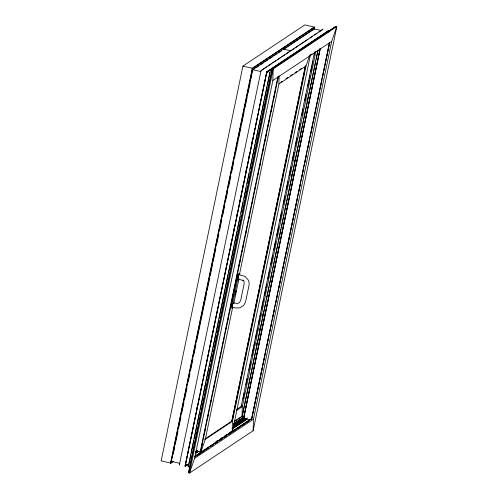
<?xml version="1.0" encoding="UTF-8"?>
<svg xmlns="http://www.w3.org/2000/svg" width="498" height="498" viewBox="0 0 498 498"><rect width="100%" height="100%" fill="white"/><g stroke="black" fill="none" stroke-linecap="round" stroke-linejoin="round"><path stroke-width="0.75" d="M230.86 308.05L237.496 275.269L237.863 274.217L238.897 273.526M232.149 432.258L232.448 421.271L306.027 65.973L309.744 55.284M243.074 280.019L243.908 280.691L238 279.017L238.779 275.257L239.47 274.796L245.01 276.421L248.763 280.586L249.181 284.458L245.595 301.769L243.79 305.38L239.992 307.82L235.523 307.982L232.161 307.21L232.94 303.444L233.624 303.002L237.963 303.45L239.638 302.373L240.752 300.145L244.169 283.623L243.914 281.27L243.074 280.212M239.812 274.572L239.831 273.744L238.803 274.429L238.436 275.487L231.794 308.268L232.827 307.583M242.016 416.988L242.302 406.661L315.875 51.369M252.231 70.112L252.287 68.257L314.219 27.06M243.864 418.32L236.089 423.817M233.637 424.153L243.889 417.33L320.258 48.287M322.866 29.519L323.015 29.096L261.077 70.616L266.872 66.763M329.508 42.448L251.565 419.104L329.495 42.791M253.127 430.764L253.445 419.21L331.693 41.359L336.829 26.593L273.178 68.929L189.483 473.1L253.127 430.764L336.829 26.593M185.138 466.402L266.891 71.631L185.138 466.402L187.715 464.684M269.848 73.642L269.885 72.322L272.468 70.604M272.244 68.712L188.543 472.882L272.244 68.712L335.895 26.382L294.044 54.537M189.483 473.1L194.612 458.341L272.86 80.489L273.178 68.929M239.513 274.217L278.899 84.019L279.123 75.957M314.12 29.432L314.593 27.147L304.851 24.9L242.924 66.091L161.171 460.862L170.907 463.115L173.447 461.422M252.287 68.257L170.534 463.028L171.194 461.129M242.924 66.091L252.66 68.344L170.907 463.115L252.66 68.344L314.593 27.147L314.008 28.834L252.623 69.664L260.859 71.569M173.254 454.195L174.518 448.107M175.308 444.297L177.985 431.349M178.776 427.545L180.986 416.882M181.77 413.072L183.98 402.415M184.77 398.605L186.974 387.942M188.238 381.854L189.975 373.475M190.759 369.665L192.969 359.008M193.759 355.199L195.963 344.535M196.754 340.732L197.382 337.681M197.7 336.162L199.437 327.784M199.748 326.258L200.383 323.214M200.694 321.689L203.377 308.748M203.694 307.222L206.371 294.274M207.162 290.471L209.372 279.808M210.156 275.998L212.366 265.341M213.156 261.531L215.833 248.583M216.624 244.779L218.834 234.116M219.624 230.306L221.828 219.649M222.618 215.839L224.828 205.176M226.086 199.088L227.823 190.709M228.613 186.899L230.817 176.242M231.607 172.433L233.817 161.769M234.602 157.966L235.237 154.915M235.548 153.396L237.285 145.018M237.602 143.492L238.231 140.448M238.548 138.923L241.225 125.982M241.542 124.456L244.225 111.508M245.01 107.705L247.22 97.042M248.01 93.232L250.214 82.575M251.004 78.765L252.611 69.994L254.54 68.712M261.089 70.286L179.336 465.057L179.479 464.634M187.429 453.722L187.746 452.196M190.423 439.267L190.74 437.748M193.417 424.813L193.728 423.294M196.411 410.364L197.04 407.32M230.748 244.543L231.066 243.018M233.743 230.088L234.054 228.57M236.737 215.634L237.048 214.115M239.725 201.186L240.042 199.661M242.719 186.731L243.036 185.212M245.713 172.277L246.342 169.239M248.707 157.829L249.336 154.785M251.702 143.374L252.33 140.33M185.505 463.862L199.686 395.4M200.003 393.881L202.68 380.951M202.991 379.426L205.674 366.497M205.985 364.972L208.662 352.042M208.979 350.517L211.656 337.588M211.974 336.069L218.118 306.401M218.429 304.876L221.112 291.946M221.423 290.427L224.1 277.492M224.417 275.973L227.094 263.037M227.412 261.518L252.461 140.567M252.772 139.048L254.982 128.397M255.767 124.593L257.97 113.942M258.761 110.139L261.438 97.203M261.755 95.684L264.432 82.755M264.749 81.23L266.48 72.864L274.23 67.709M269.885 72.322L188.132 467.093L188.524 465.966M190.927 454.755L188.717 465.406L185.349 464.628L184.907 465.891L186.196 465.032M191.238 453.236L193.915 440.3M194.232 438.782L196.909 425.846M197.227 424.327L199.903 411.398M200.221 409.873L202.898 396.943M203.209 395.418L205.892 382.489M206.203 380.97L208.886 368.034M209.197 366.516L209.826 363.472M210.144 361.953L211.874 353.58M212.192 352.061L212.82 349.017M213.138 347.498L215.815 334.563M216.132 333.044L218.809 320.108M219.12 318.589L225.264 288.921M225.582 287.402L228.258 274.466M228.576 272.948L231.253 260.018M231.57 258.493L234.247 245.564M234.564 244.039L237.241 231.109M237.552 229.59L240.235 216.655M241.02 212.851L243.223 202.2M244.014 198.397L246.217 187.746M247.008 183.943L249.212 173.298M250.002 169.494L252.206 158.843M252.517 157.318L255.2 144.389M255.511 142.87L258.194 129.934M258.506 128.416L261.182 115.48M261.5 113.961L264.177 101.026M264.494 99.507L267.171 86.577M267.488 85.052L269.692 74.401M283.144 48.947L283.443 47.528L283.816 47.615L283.499 49.128L290.994 50.852M200.053 452.676L277.903 76.779M200.706 451.113L201.018 449.594M201.335 448.069L202.443 442.734M204.174 434.356L205.437 428.261M207.174 419.882L208.438 413.788M210.642 403.125L211.432 399.315M213.642 388.645L214.906 382.551M216.636 374.172L217.9 368.078M220.11 357.415L220.9 353.605M223.104 342.941L223.895 339.132M226.104 328.468L226.895 324.659M227.679 320.849L228.314 317.799M229.578 311.704L229.889 310.186M230.68 306.376L237.303 274.379M239.04 266L240.304 259.906M242.04 251.527L243.298 245.433M245.508 234.763L246.771 228.669M248.508 220.29L249.766 214.196M251.976 203.533L252.766 199.723M254.976 189.059L255.76 185.25M257.97 174.586L258.761 170.777M259.551 166.967L260.18 163.917M261.444 157.822L261.761 156.304M262.546 152.494L263.181 149.444M264.438 143.349L265.229 139.54M265.546 138.014L266.175 134.97M267.438 128.876L268.229 125.066M268.54 123.541L269.175 120.497M270.906 112.118L272.169 106.024M273.906 97.645L275.17 91.545M277.374 80.881L278.164 77.072M200.433 452.763L278.432 76.101M232.578 307.696L205.319 439.311L200.856 452.147M235.255 294.76L236.046 290.957M238.249 280.306L238.567 278.787M233.823 303.487L238.866 279.135M231.794 421.115L232.448 421.271L205.319 439.311L204.666 439.161L231.794 421.115L305.374 65.823L306.027 65.973L278.899 84.019M231.931 421.184L305.423 66.29M232.062 421.246L233.799 412.879M235.056 406.791L236.793 398.425M238.05 392.337L239.781 383.97M241.044 377.889L242.775 369.516M244.512 361.15L245.769 355.068M247.5 346.695L248.763 340.613M250.494 332.247L251.758 326.159M252.542 322.355L253.171 319.311M253.488 317.792L254.752 311.704M255.536 307.901L256.165 304.857M256.482 303.338L257.74 297.25M258.53 293.447L259.159 290.402M259.95 286.599L260.734 282.796M261.525 278.992L262.153 275.954M262.938 272.151L263.728 268.347M264.046 266.822L265.148 261.5M265.932 257.696L266.723 253.893M267.034 252.368L268.142 247.045M268.926 243.242L269.717 239.438M270.028 237.919L271.13 232.591M271.92 228.787L274.124 218.136M275.388 212.055L277.118 203.682M278.382 197.6L280.113 189.234M281.37 183.146L283.107 174.779M284.364 168.691L286.101 160.325M287.358 154.237L289.089 145.87M290.826 137.504L292.083 131.416M293.82 123.05L295.077 116.962M296.808 108.595L298.072 102.513M299.802 94.141L301.066 88.059M301.85 84.255L302.479 81.211M303.27 77.408L304.06 73.604M232.442 431.467L310.447 54.811M236.668 409.4L241.175 406.399L314.593 51.867M243.024 398.923L244.281 392.835M246.012 384.468L247.276 378.387M249.006 370.014L250.743 361.648M252 355.566L253.731 347.193M254.048 345.674L254.677 342.63M255.468 338.827L256.725 332.745M257.043 331.22L257.671 328.176M258.462 324.372L259.719 318.29M260.037 316.765L260.666 313.721M261.45 309.918L262.714 303.836M263.025 302.311L263.66 299.273M264.444 295.47L265.708 289.382M266.019 287.863L266.654 284.819M267.912 278.731L268.696 274.927M269.013 273.408L269.642 270.364M270.906 264.276L272.636 255.91M273.9 249.828L275.631 241.455M276.888 235.373L278.625 227.007M279.882 220.919L281.619 212.553M283.35 204.18L285.08 195.814M286.344 189.732L288.074 181.359M289.338 175.277L291.069 166.911M292.332 160.823L294.063 152.456M295.32 146.368L297.057 138.002M298.788 129.636L300.051 123.548M301.782 115.181L303.039 109.093M304.776 100.727L306.033 94.639M307.77 86.272L309.028 80.19M309.345 78.665L309.974 75.621M310.758 71.818L312.022 65.736M312.333 64.211L312.968 61.173M314.226 55.085L314.543 53.566M241.542 406.816L241.854 405.297M256.638 344.112L256.956 342.587M259.639 329.632L259.956 328.114M262.633 315.159L262.95 313.64M266.106 298.402L266.424 296.876M269.101 283.928L269.418 282.403M291.504 175.75L291.822 174.232M294.505 161.277L294.816 159.752M300.973 130.046L301.284 128.521M303.967 115.573L304.284 114.048M306.967 101.094L307.596 98.05M317.911 50.142L242.028 416.565L234.272 421.725M242.153 416.963L266.106 301.296M266.424 299.771L269.101 286.836M269.418 285.317L272.095 272.375M272.412 270.856L275.089 257.92M275.406 256.395L278.083 243.46M278.401 241.941L281.077 229.005M281.395 227.48L284.072 214.545M284.389 213.02L303.456 120.946M303.768 119.427L306.451 106.485M306.762 104.966L309.445 92.03M309.756 90.505L315.906 60.831M316.218 59.306L317.954 50.939M242.557 420.91L242.875 419.391M247.487 399.004L243.703 417.287L234.091 423.68M247.805 397.479L250.488 384.531M250.799 383.006L253.482 370.058M253.799 368.532L256.482 355.584M256.794 354.059L282.354 230.649M282.671 229.13L285.348 216.176M285.665 214.657L288.348 201.702M288.666 200.177L297.816 155.999M298.128 154.473L317.22 62.3M317.531 60.775L320.058 48.586M243.833 417.517L320.245 48.63M243.647 417.567L244.468 417.368L244.201 418.681L233.195 426.002M327.983 32.295L328.294 30.776L327.858 32.04M251.751 419.148L252.225 416.863M252.542 415.338L253.171 412.294M253.488 410.769L256.171 397.821M256.956 394.011L259.639 381.057M259.956 379.538L262.639 366.584M262.95 365.065L265.633 352.111M266.424 348.301L268.634 337.638M269.418 333.828L271.628 323.165M272.418 319.355L274.628 308.692M275.413 304.882L277.623 294.218M278.413 290.409L281.096 277.461M281.407 275.936L282.042 272.885M282.354 271.366L284.09 262.981M284.408 261.462L285.037 258.412M285.354 256.887L287.091 248.508M287.402 246.989L288.037 243.939M288.354 242.414L290.085 234.035M290.402 232.516L291.504 227.181M291.822 225.656L294.505 212.708M294.822 211.183L297.499 198.235M298.29 194.425L300.499 183.762M301.29 179.952L303.494 169.289M304.284 165.479L306.494 154.81M307.758 148.715L309.488 140.336M310.279 136.527L312.962 123.579M313.279 122.054L315.956 109.106M316.274 107.58L316.902 104.536M317.22 103.011L318.957 94.632M319.274 93.107L319.903 90.063M320.22 88.538L321.951 80.159M322.268 78.634L323.376 73.299M323.688 71.78L324.951 65.686M325.269 64.161L326.371 58.826M326.688 57.307L329.371 44.353M255.823 67.859L259.035 65.724M260.317 64.871L263.523 62.736M264.805 61.883L268.017 59.748M269.3 58.895L272.512 56.76M273.794 55.907L277.006 53.772M278.289 52.919L281.495 50.784M284.078 49.065L313.858 29.258M268.161 65.91L271.379 63.769M272.661 62.91L275.88 60.768M277.168 59.916L280.386 57.774M281.675 56.915L284.893 54.78M286.182 53.921L289.4 51.78M290.689 50.927L293.907 48.785M295.19 47.926L298.408 45.785M299.696 44.932L308.063 39.367M309.993 38.078L312.57 36.366M314.499 35.084L317.077 33.372M319.006 32.09L322.225 29.948M266.505 71.874L328.817 30.44L266.878 71.961M266.754 72.347L268.69 71.058M269.984 70.199L271.92 68.911M274.803 67.336L288.448 58.254M289.556 57.525L292.967 55.247M310.727 54.792L312.016 53.933M272.86 80.489L331.693 41.359M280.828 82.151L282.117 81.292M285.995 78.715L287.931 77.427M290.515 75.702L292.457 74.414M295.04 72.696L296.976 71.407M299.559 69.689L301.495 68.4M238 279.017L238.685 278.556M236.506 410.514L242.302 406.661L241.175 406.399M171.804 462.181L173.111 461.31M234.539 421.215L241.655 416.477M233.556 423.879L243.902 417M234.116 424.252L244.468 417.368M238.349 421.576L240.291 420.287M233.5 425.535L234.795 424.676M195.471 451.68L196.766 450.821M233.556 426.35L245.172 418.625M195.857 451.574L197.14 450.727M233.792 426.574L237.652 424.003M195.702 452.209L196.996 451.35M233.855 426.836L246.143 418.662M195.509 452.352L197.445 451.064M233.014 427.409L246.591 418.376M195.695 452.396L197.631 451.107M232.554 427.882L247.425 417.984M195.951 452.371L197.239 451.512M234.676 426.612L236.612 425.323M237.907 424.464L245.651 419.31M195.347 453.286L198.578 451.138M232.852 428.342L247.076 418.88M195.596 453.448L198.82 451.3M233.033 428.548L247.232 419.098L250.226 419.795L248.29 421.078M215.858 441.695L217.769 440.425M220.321 438.726L222.233 437.449M224.785 435.756L226.702 434.48M229.254 432.787L231.165 431.511M194.712 456.336L251.023 418.88M194.681 456.616L251.571 418.774M196.007 455.857L199.237 453.709M233.444 430.957L236.675 428.809M237.963 427.95L241.194 425.802M243.771 424.084L245.707 422.796M195.16 456.622L208.618 447.671M209.901 446.818L213.107 444.683M214.389 443.83L217.595 441.701M218.877 440.848L222.083 438.719M223.359 437.867L226.565 435.731M227.847 434.879L231.053 432.75M232.336 431.897L235.542 429.762M236.824 428.909L240.03 426.78M241.312 425.927L244.512 423.792M245.794 422.945L249 420.81M196.629 455.813L199.835 453.684M201.117 452.831L204.323 450.696M205.599 449.843L208.805 447.714M211.37 446.009L213.293 444.726M215.858 443.021L217.782 441.745M220.346 440.039L222.27 438.763M224.828 437.057L226.752 435.775M229.317 434.069L231.24 432.793M233.805 431.087L235.728 429.805M238.293 428.099L239.575 427.247M242.781 425.118L244.057 424.265M247.263 422.13L248.546 421.283M194.612 458.341L253.445 419.21M185.281 465.979L187.217 464.696M314.008 28.834L321.49 30.565M243.329 417.2L243.889 417.33M243.292 418.519L245.489 419.03M196.193 450.871L200.545 451.879M171.636 461.005L173.79 461.503M171.493 461.428L179.728 463.333"/></g></svg>
